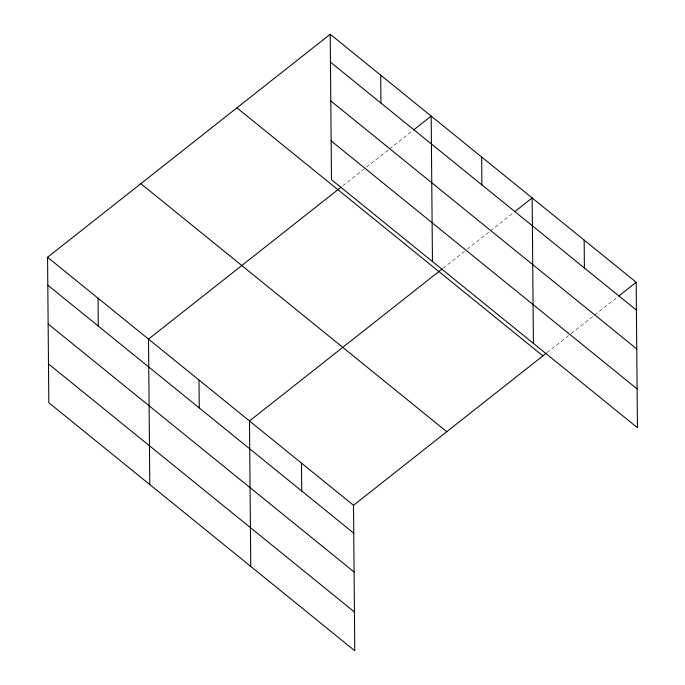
<?xml version="1.0" encoding="UTF-8"?>
<svg xmlns="http://www.w3.org/2000/svg" width="685" height="685" viewBox="0 0 685 685"><rect width="100%" height="100%" fill="white"/><g stroke="black" fill="none" stroke-linecap="round" stroke-linejoin="round"><path stroke-width="0.51" stroke-dasharray="3.42 2.57" d="M342.902 185.755L388.712 149.613M389.542 148.953L412.858 130.552M443.032 268.255L466.357 249.854M467.187 249.194L489.672 231.453M490.503 230.802L513.827 212.401M547.058 352.578L570.382 334.186M571.213 333.526L617.014 297.384"/><path stroke-width="1.03" d="M47.556 257.277L353.511 505.29L354.779 650.75L48.823 402.729L47.556 257.277L330.221 34.25L636.177 282.271L637.444 427.723L331.489 179.71L330.221 34.25M341.241 187.065L148.525 339.118L149.792 484.578M413.697 129.893L431.182 116.099L432.458 261.55M442.202 268.914L249.486 420.967L250.753 566.426M514.658 211.742L532.151 197.939L533.418 343.399M353.511 505.29L546.228 353.237M618.683 296.066L636.177 282.271M330.461 62.13L636.416 310.151M330.804 100.935L636.759 348.948M331.155 140.904L637.101 388.926M236.942 107.845L542.897 355.866M140.836 183.674L446.791 431.696M47.804 285.157L353.751 533.178M48.138 323.954L354.094 571.975M48.489 363.932L354.445 611.953M584.159 240.11L584.408 267.989M481.666 157.019L481.915 184.899M380.706 75.17L380.946 103.058M301.494 463.128L301.742 491.017M199.001 380.047L199.249 407.926M98.041 298.198L98.28 326.077"/></g></svg>
